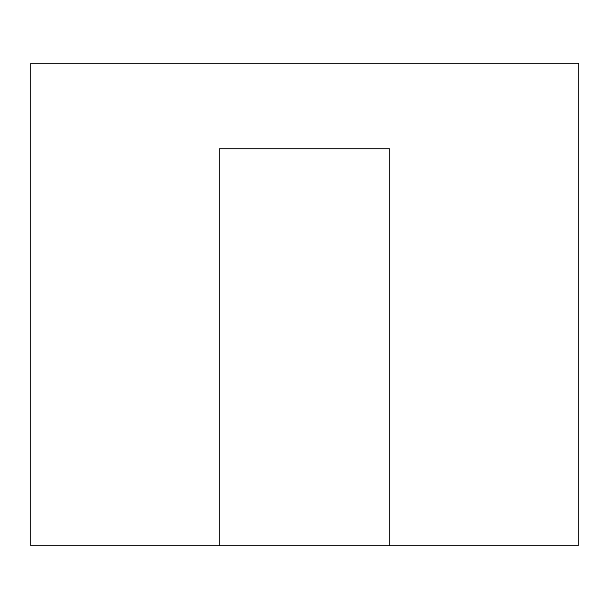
<?xml version="1.0" encoding="UTF-8"?>
<svg xmlns="http://www.w3.org/2000/svg" width="609" height="609" viewBox="0 0 609 609"><rect width="100%" height="100%" fill="white"/><g stroke="black" fill="none" stroke-linecap="round" stroke-linejoin="round"><path stroke-width="0.91" d="M389.547 545.474L389.547 148.573L219.453 148.573L219.453 545.474M578.55 63.526L30.45 63.526L30.45 545.474L578.55 545.474L578.55 63.526"/></g></svg>
